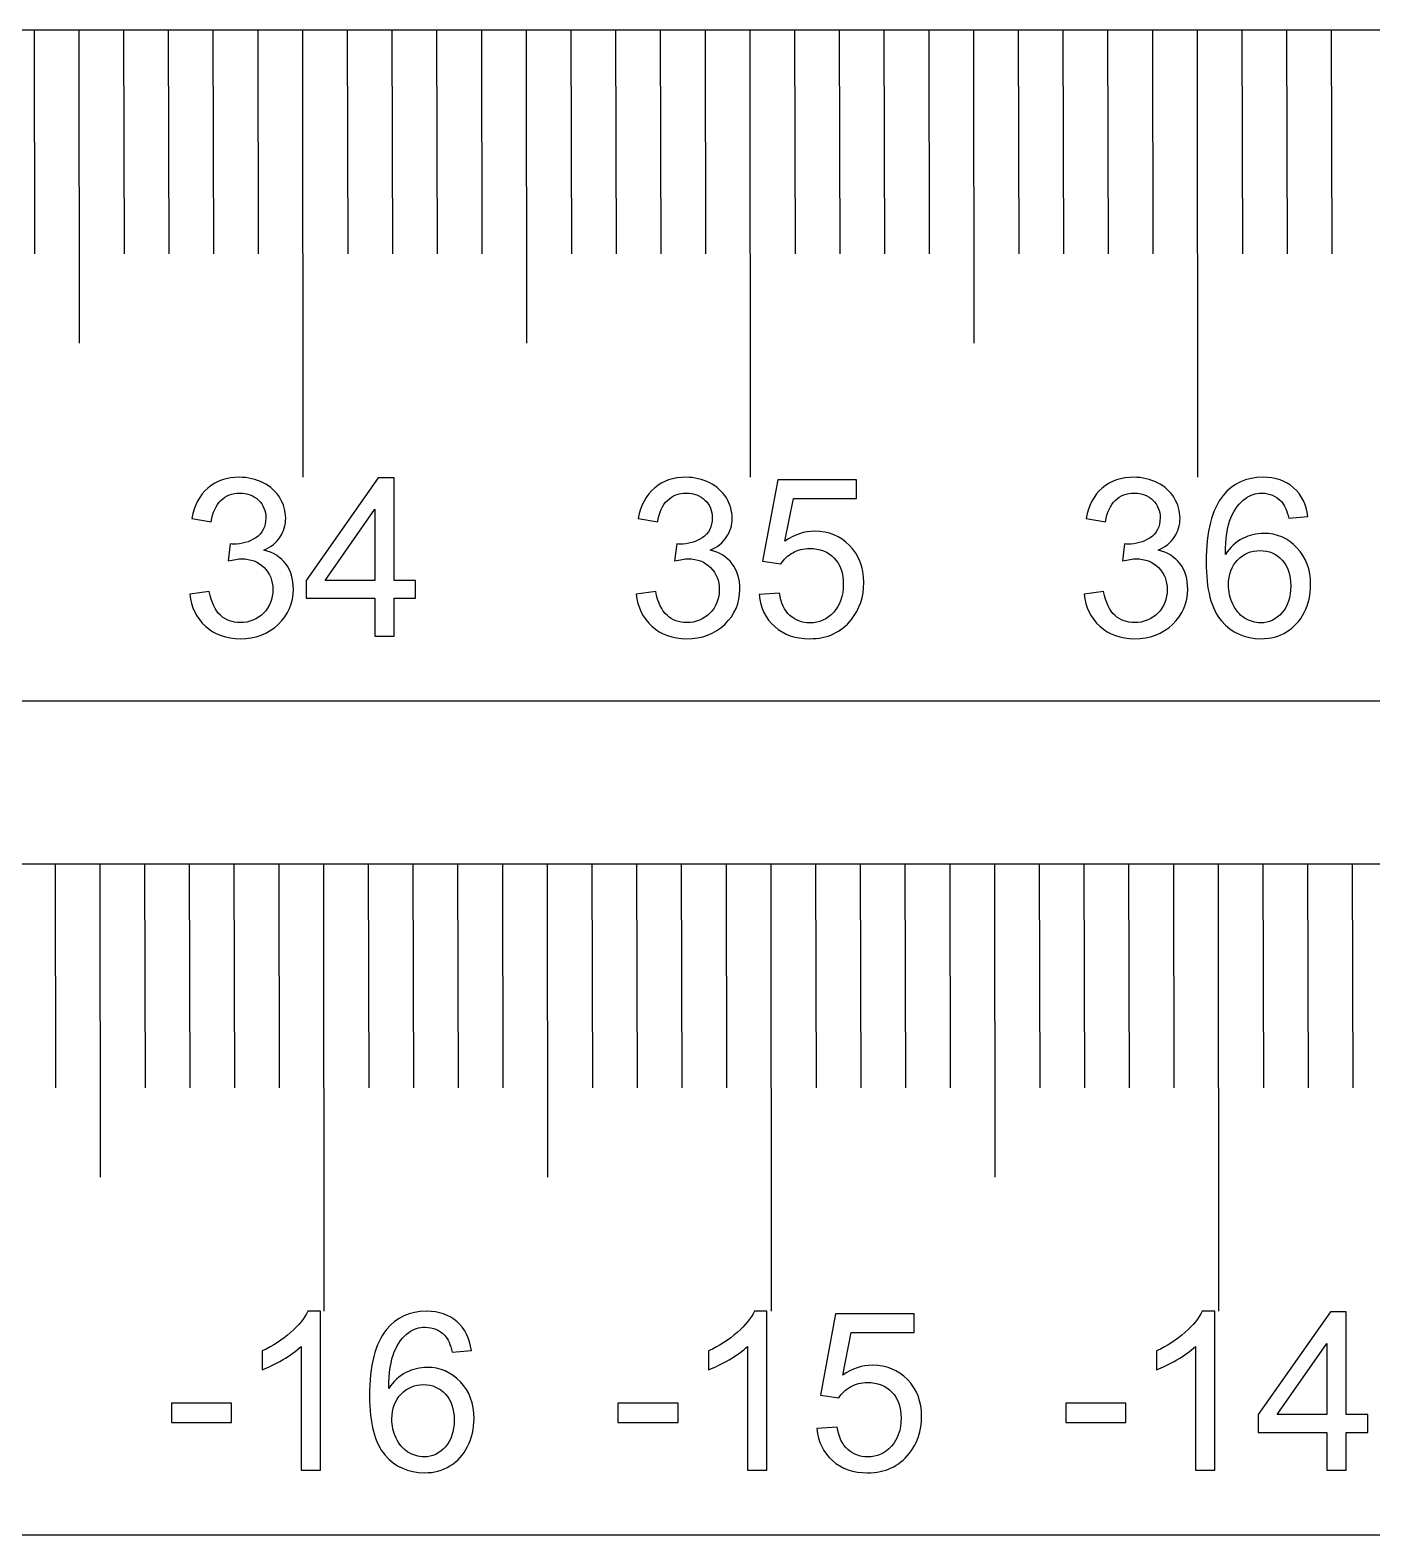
# Model space of a CAD drawing. Header units: millimetres. Extents: x -300 to 279, y -192 to 238.
# Drawn here: x 93.08 to 123.07, y -192.01 to -158.36 of the extents above; entities that cross this region are included whole.
import ezdxf

# ---------------------------------------------------------------- set-up
doc = ezdxf.new("R2010")
doc.units = ezdxf.units.MM
doc.layers.add('CAMADA_1', color=7, linetype='CONTINUOUS')

msp = doc.modelspace()

# ---------------------------------------------------------------- linework, layer by layer
at = {"layer": 'CAMADA_1', "color": 250}
for points, knots in [([(-240.8244, -158.3605), (-240.8244, -158.3605), (259.1756, -158.3605), (259.1756, -158.3605), (259.1756, -158.3605), (259.1756, -173.3605), (259.1756, -173.3605), (259.1756, -173.3605), (-240.8244, -173.3605), (-240.8244, -173.3605), (-240.8244, -173.3605), (-240.8244, -158.3605), (-240.8244, -158.3605)], [0, 0, 0, 0, 0.25, 0.25, 0.25, 0.5, 0.5, 0.5, 0.75, 0.75, 0.75, 1, 1, 1, 1]), ([(96.6493, -170.9732), (96.6493, -170.9732), (97.084, -170.9139), (97.084, -170.9139), (97.1342, -171.1609), (97.2181, -171.3387), (97.3375, -171.4473), (97.4568, -171.556), (97.6034, -171.6103), (97.777, -171.6103), (97.9828, -171.6103), (98.1565, -171.5395), (98.2965, -171.398), (98.4364, -171.2564), (98.5064, -171.081), (98.5064, -170.872), (98.5064, -170.6728), (98.4413, -170.5081), (98.3105, -170.3781), (98.1804, -170.2488), (98.0149, -170.1838), (97.8133, -170.1838), (97.731, -170.1838), (97.6289, -170.2003), (97.5062, -170.2324), (97.5062, -170.2324), (97.5548, -169.8521), (97.5548, -169.8521), (97.5836, -169.8554), (97.6075, -169.857), (97.6248, -169.857), (97.8108, -169.857), (97.9771, -169.8085), (98.1261, -169.7121), (98.2742, -169.6158), (98.3483, -169.4677), (98.3483, -169.2676), (98.3483, -169.1088), (98.294, -168.9771), (98.1862, -168.8725), (98.0783, -168.768), (97.9392, -168.7161), (97.7688, -168.7161), (97.5992, -168.7161), (97.4585, -168.7696), (97.3457, -168.8766), (97.2329, -168.9837), (97.1605, -169.1442), (97.1284, -169.3582), (97.1284, -169.3582), (96.6938, -169.2792), (96.6938, -169.2792), (96.7473, -168.9878), (96.8675, -168.7614), (97.056, -168.6009), (97.2436, -168.4404), (97.4782, -168.3605), (97.7581, -168.3605), (97.9507, -168.3605), (98.1285, -168.4017), (98.2907, -168.4848), (98.4537, -168.5671), (98.578, -168.6799), (98.6636, -168.8223), (98.75, -168.9655), (98.7928, -169.117), (98.7928, -169.2775), (98.7928, -169.4298), (98.7517, -169.5681), (98.6702, -169.6932), (98.5879, -169.8183), (98.466, -169.9179), (98.3055, -169.992), (98.5146, -170.0398), (98.6768, -170.1402), (98.7928, -170.2925), (98.9081, -170.4439), (98.9657, -170.6349), (98.9657, -170.8629), (98.9657, -171.1716), (98.8529, -171.4342), (98.6282, -171.649), (98.4026, -171.8639), (98.1178, -171.9709), (97.7738, -171.9709), (97.4634, -171.9709), (97.2058, -171.8779), (97.0008, -171.6926), (96.795, -171.5074), (96.6781, -171.2679), (96.6493, -170.9732)], [0, 0, 0, 0, 0.0333333, 0.0333333, 0.0333333, 0.0666667, 0.0666667, 0.0666667, 0.1, 0.1, 0.1, 0.1333333, 0.1333333, 0.1333333, 0.1666667, 0.1666667, 0.1666667, 0.2, 0.2, 0.2, 0.2333333, 0.2333333, 0.2333333, 0.2666667, 0.2666667, 0.2666667, 0.3, 0.3, 0.3, 0.3333333, 0.3333333, 0.3333333, 0.3666667, 0.3666667, 0.3666667, 0.4, 0.4, 0.4, 0.4333333, 0.4333333, 0.4333333, 0.4666667, 0.4666667, 0.4666667, 0.5, 0.5, 0.5, 0.5333333, 0.5333333, 0.5333333, 0.5666667, 0.5666667, 0.5666667, 0.6, 0.6, 0.6, 0.6333333, 0.6333333, 0.6333333, 0.6666667, 0.6666667, 0.6666667, 0.7, 0.7, 0.7, 0.7333333, 0.7333333, 0.7333333, 0.7666667, 0.7666667, 0.7666667, 0.8, 0.8, 0.8, 0.8333333, 0.8333333, 0.8333333, 0.8666667, 0.8666667, 0.8666667, 0.9, 0.9, 0.9, 0.9333333, 0.9333333, 0.9333333, 0.9666667, 0.9666667, 0.9666667, 1, 1, 1, 1]), ([(100.7841, -171.9116), (100.7841, -171.9116), (100.7841, -171.067), (100.7841, -171.067), (100.7841, -171.067), (99.2481, -171.067), (99.2481, -171.067), (99.2481, -171.067), (99.2481, -170.667), (99.2481, -170.667), (99.2481, -170.667), (100.8631, -168.3753), (100.8631, -168.3753), (100.8631, -168.3753), (101.2187, -168.3753), (101.2187, -168.3753), (101.2187, -168.3753), (101.2187, -170.667), (101.2187, -170.667), (101.2187, -170.667), (101.6978, -170.667), (101.6978, -170.667), (101.6978, -170.667), (101.6978, -171.067), (101.6978, -171.067), (101.6978, -171.067), (101.2187, -171.067), (101.2187, -171.067), (101.2187, -171.067), (101.2187, -171.9116), (101.2187, -171.9116), (101.2187, -171.9116), (100.7841, -171.9116), (100.7841, -171.9116)], [0, 0, 0, 0, 0.0909091, 0.0909091, 0.0909091, 0.1818182, 0.1818182, 0.1818182, 0.2727273, 0.2727273, 0.2727273, 0.3636364, 0.3636364, 0.3636364, 0.4545455, 0.4545455, 0.4545455, 0.5454545, 0.5454545, 0.5454545, 0.6363636, 0.6363636, 0.6363636, 0.7272727, 0.7272727, 0.7272727, 0.8181818, 0.8181818, 0.8181818, 0.9090909, 0.9090909, 0.9090909, 1, 1, 1, 1]), ([(106.6292, -170.9732), (106.6292, -170.9732), (107.0639, -170.9139), (107.0639, -170.9139), (107.1141, -171.1609), (107.198, -171.3387), (107.3174, -171.4473), (107.4367, -171.556), (107.5833, -171.6103), (107.7569, -171.6103), (107.9627, -171.6103), (108.1364, -171.5395), (108.2764, -171.398), (108.4163, -171.2564), (108.4863, -171.081), (108.4863, -170.872), (108.4863, -170.6728), (108.4212, -170.5081), (108.2904, -170.3781), (108.1603, -170.2488), (107.9948, -170.1838), (107.7932, -170.1838), (107.7109, -170.1838), (107.6088, -170.2003), (107.4861, -170.2324), (107.4861, -170.2324), (107.5347, -169.8521), (107.5347, -169.8521), (107.5635, -169.8554), (107.5874, -169.857), (107.6047, -169.857), (107.7907, -169.857), (107.957, -169.8085), (108.106, -169.7121), (108.2541, -169.6158), (108.3282, -169.4677), (108.3282, -169.2676), (108.3282, -169.1088), (108.2739, -168.9771), (108.1661, -168.8725), (108.0582, -168.768), (107.9191, -168.7161), (107.7487, -168.7161), (107.5791, -168.7161), (107.4384, -168.7696), (107.3256, -168.8766), (107.2128, -168.9837), (107.1404, -169.1442), (107.1083, -169.3582), (107.1083, -169.3582), (106.6737, -169.2792), (106.6737, -169.2792), (106.7272, -168.9878), (106.8474, -168.7614), (107.0359, -168.6009), (107.2235, -168.4404), (107.4581, -168.3605), (107.738, -168.3605), (107.9306, -168.3605), (108.1084, -168.4017), (108.2706, -168.4848), (108.4336, -168.5671), (108.5579, -168.6799), (108.6435, -168.8223), (108.7299, -168.9655), (108.7727, -169.117), (108.7727, -169.2775), (108.7727, -169.4298), (108.7316, -169.5681), (108.6501, -169.6932), (108.5678, -169.8183), (108.4459, -169.9179), (108.2854, -169.992), (108.4945, -170.0398), (108.6567, -170.1402), (108.7727, -170.2925), (108.888, -170.4439), (108.9456, -170.6349), (108.9456, -170.8629), (108.9456, -171.1716), (108.8328, -171.4342), (108.6081, -171.649), (108.3825, -171.8639), (108.0977, -171.9709), (107.7537, -171.9709), (107.4433, -171.9709), (107.1857, -171.8779), (106.9807, -171.6926), (106.7749, -171.5074), (106.658, -171.2679), (106.6292, -170.9732)], [0, 0, 0, 0, 0.0333333, 0.0333333, 0.0333333, 0.0666667, 0.0666667, 0.0666667, 0.1, 0.1, 0.1, 0.1333333, 0.1333333, 0.1333333, 0.1666667, 0.1666667, 0.1666667, 0.2, 0.2, 0.2, 0.2333333, 0.2333333, 0.2333333, 0.2666667, 0.2666667, 0.2666667, 0.3, 0.3, 0.3, 0.3333333, 0.3333333, 0.3333333, 0.3666667, 0.3666667, 0.3666667, 0.4, 0.4, 0.4, 0.4333333, 0.4333333, 0.4333333, 0.4666667, 0.4666667, 0.4666667, 0.5, 0.5, 0.5, 0.5333333, 0.5333333, 0.5333333, 0.5666667, 0.5666667, 0.5666667, 0.6, 0.6, 0.6, 0.6333333, 0.6333333, 0.6333333, 0.6666667, 0.6666667, 0.6666667, 0.7, 0.7, 0.7, 0.7333333, 0.7333333, 0.7333333, 0.7666667, 0.7666667, 0.7666667, 0.8, 0.8, 0.8, 0.8333333, 0.8333333, 0.8333333, 0.8666667, 0.8666667, 0.8666667, 0.9, 0.9, 0.9, 0.9333333, 0.9333333, 0.9333333, 0.9666667, 0.9666667, 0.9666667, 1, 1, 1, 1]), ([(109.3761, -170.9831), (109.3761, -170.9831), (109.8305, -170.9485), (109.8305, -170.9485), (109.8643, -171.1699), (109.9425, -171.3362), (110.0643, -171.4482), (110.1861, -171.5593), (110.3351, -171.6153), (110.5104, -171.6153), (110.722, -171.6153), (110.899, -171.5362), (111.043, -171.379), (111.1862, -171.221), (111.2579, -171.0119), (111.2579, -170.7518), (111.2579, -170.504), (111.1895, -170.3089), (111.0521, -170.1657), (110.9146, -170.0225), (110.7327, -169.9509), (110.5063, -169.9509), (110.3656, -169.9509), (110.2396, -169.983), (110.1277, -170.0472), (110.0165, -170.1114), (109.9293, -170.1945), (109.8651, -170.2966), (109.8651, -170.2966), (109.4552, -170.2373), (109.4552, -170.2373), (109.4552, -170.2373), (109.7959, -168.4198), (109.7959, -168.4198), (109.7959, -168.4198), (111.5492, -168.4198), (111.5492, -168.4198), (111.5492, -168.4198), (111.5492, -168.8347), (111.5492, -168.8347), (111.5492, -168.8347), (110.1425, -168.8347), (110.1425, -168.8347), (110.1425, -168.8347), (109.954, -169.7887), (109.954, -169.7887), (110.1655, -169.6397), (110.3878, -169.5656), (110.6199, -169.5656), (110.9278, -169.5656), (111.1879, -169.6726), (111.3994, -169.8867), (111.611, -170.1007), (111.7172, -170.3756), (111.7172, -170.7114), (111.7172, -171.0317), (111.6242, -171.3082), (111.4381, -171.5412), (111.2118, -171.8276), (110.9023, -171.9709), (110.5104, -171.9709), (110.1894, -171.9709), (109.9276, -171.8803), (109.7243, -171.7001), (109.521, -171.5198), (109.4049, -171.2811), (109.3761, -170.9831)], [0, 0, 0, 0, 0.0454545, 0.0454545, 0.0454545, 0.0909091, 0.0909091, 0.0909091, 0.1363636, 0.1363636, 0.1363636, 0.1818182, 0.1818182, 0.1818182, 0.2272727, 0.2272727, 0.2272727, 0.2727273, 0.2727273, 0.2727273, 0.3181818, 0.3181818, 0.3181818, 0.3636364, 0.3636364, 0.3636364, 0.4090909, 0.4090909, 0.4090909, 0.4545455, 0.4545455, 0.4545455, 0.5, 0.5, 0.5, 0.5454545, 0.5454545, 0.5454545, 0.5909091, 0.5909091, 0.5909091, 0.6363636, 0.6363636, 0.6363636, 0.6818182, 0.6818182, 0.6818182, 0.7272727, 0.7272727, 0.7272727, 0.7727273, 0.7727273, 0.7727273, 0.8181818, 0.8181818, 0.8181818, 0.8636364, 0.8636364, 0.8636364, 0.9090909, 0.9090909, 0.9090909, 0.9545455, 0.9545455, 0.9545455, 1, 1, 1, 1]), ([(116.6414, -170.9732), (116.6414, -170.9732), (117.0761, -170.9139), (117.0761, -170.9139), (117.1263, -171.1609), (117.2102, -171.3387), (117.3296, -171.4473), (117.4489, -171.556), (117.5955, -171.6103), (117.7691, -171.6103), (117.9749, -171.6103), (118.1486, -171.5395), (118.2886, -171.398), (118.4285, -171.2564), (118.4985, -171.081), (118.4985, -170.872), (118.4985, -170.6728), (118.4334, -170.5081), (118.3026, -170.3781), (118.1725, -170.2488), (118.007, -170.1838), (117.8054, -170.1838), (117.7231, -170.1838), (117.621, -170.2003), (117.4983, -170.2324), (117.4983, -170.2324), (117.5469, -169.8521), (117.5469, -169.8521), (117.5757, -169.8554), (117.5996, -169.857), (117.6169, -169.857), (117.8029, -169.857), (117.9692, -169.8085), (118.1182, -169.7121), (118.2663, -169.6158), (118.3404, -169.4677), (118.3404, -169.2676), (118.3404, -169.1088), (118.2861, -168.9771), (118.1783, -168.8725), (118.0704, -168.768), (117.9313, -168.7161), (117.7609, -168.7161), (117.5913, -168.7161), (117.4506, -168.7696), (117.3378, -168.8766), (117.225, -168.9837), (117.1526, -169.1442), (117.1205, -169.3582), (117.1205, -169.3582), (116.6859, -169.2792), (116.6859, -169.2792), (116.7394, -168.9878), (116.8596, -168.7614), (117.0481, -168.6009), (117.2357, -168.4404), (117.4703, -168.3605), (117.7502, -168.3605), (117.9428, -168.3605), (118.1206, -168.4017), (118.2828, -168.4848), (118.4458, -168.5671), (118.5701, -168.6799), (118.6557, -168.8223), (118.7421, -168.9655), (118.7849, -169.117), (118.7849, -169.2775), (118.7849, -169.4298), (118.7438, -169.5681), (118.6623, -169.6932), (118.58, -169.8183), (118.4581, -169.9179), (118.2976, -169.992), (118.5067, -170.0398), (118.6689, -170.1402), (118.7849, -170.2925), (118.9002, -170.4439), (118.9578, -170.6349), (118.9578, -170.8629), (118.9578, -171.1716), (118.845, -171.4342), (118.6203, -171.649), (118.3947, -171.8639), (118.1099, -171.9709), (117.7659, -171.9709), (117.4555, -171.9709), (117.1979, -171.8779), (116.9929, -171.6926), (116.7871, -171.5074), (116.6702, -171.2679), (116.6414, -170.9732)], [0, 0, 0, 0, 0.0333333, 0.0333333, 0.0333333, 0.0666667, 0.0666667, 0.0666667, 0.1, 0.1, 0.1, 0.1333333, 0.1333333, 0.1333333, 0.1666667, 0.1666667, 0.1666667, 0.2, 0.2, 0.2, 0.2333333, 0.2333333, 0.2333333, 0.2666667, 0.2666667, 0.2666667, 0.3, 0.3, 0.3, 0.3333333, 0.3333333, 0.3333333, 0.3666667, 0.3666667, 0.3666667, 0.4, 0.4, 0.4, 0.4333333, 0.4333333, 0.4333333, 0.4666667, 0.4666667, 0.4666667, 0.5, 0.5, 0.5, 0.5333333, 0.5333333, 0.5333333, 0.5666667, 0.5666667, 0.5666667, 0.6, 0.6, 0.6, 0.6333333, 0.6333333, 0.6333333, 0.6666667, 0.6666667, 0.6666667, 0.7, 0.7, 0.7, 0.7333333, 0.7333333, 0.7333333, 0.7666667, 0.7666667, 0.7666667, 0.8, 0.8, 0.8, 0.8333333, 0.8333333, 0.8333333, 0.8666667, 0.8666667, 0.8666667, 0.9, 0.9, 0.9, 0.9333333, 0.9333333, 0.9333333, 0.9666667, 0.9666667, 0.9666667, 1, 1, 1, 1]), ([(121.6454, -169.2397), (121.6454, -169.2397), (121.2157, -169.2742), (121.2157, -169.2742), (121.177, -169.1038), (121.1219, -168.9795), (121.0503, -168.9022), (120.9326, -168.7779), (120.7869, -168.7161), (120.614, -168.7161), (120.4749, -168.7161), (120.3514, -168.7548), (120.2452, -168.8322), (120.1086, -168.9318), (120.0016, -169.0767), (119.9217, -169.2676), (119.8427, -169.4594), (119.8016, -169.7319), (119.7983, -170.085), (119.9028, -169.9262), (120.0312, -169.8076), (120.1827, -169.7311), (120.3341, -169.6537), (120.4922, -169.615), (120.6585, -169.615), (120.9482, -169.615), (121.1951, -169.722), (121.3993, -169.9352), (121.6026, -170.1484), (121.7047, -170.4233), (121.7047, -170.7617), (121.7047, -170.9839), (121.6569, -171.1897), (121.5614, -171.3807), (121.4651, -171.5716), (121.3343, -171.7173), (121.1663, -171.8186), (120.9992, -171.9198), (120.8091, -171.9709), (120.5967, -171.9709), (120.2354, -171.9709), (119.9398, -171.8375), (119.711, -171.5716), (119.483, -171.3058), (119.3686, -170.867), (119.3686, -170.2562), (119.3686, -169.573), (119.4953, -169.0758), (119.7481, -168.7655), (119.9687, -168.4955), (120.2658, -168.3605), (120.6403, -168.3605), (120.9186, -168.3605), (121.1474, -168.4387), (121.3252, -168.5943), (121.503, -168.7499), (121.61, -168.9647), (121.6454, -169.2397)], [0, 0, 0, 0, 0.0526316, 0.0526316, 0.0526316, 0.1052632, 0.1052632, 0.1052632, 0.1578947, 0.1578947, 0.1578947, 0.2105263, 0.2105263, 0.2105263, 0.2631579, 0.2631579, 0.2631579, 0.3157895, 0.3157895, 0.3157895, 0.3684211, 0.3684211, 0.3684211, 0.4210526, 0.4210526, 0.4210526, 0.4736842, 0.4736842, 0.4736842, 0.5263158, 0.5263158, 0.5263158, 0.5789474, 0.5789474, 0.5789474, 0.6315789, 0.6315789, 0.6315789, 0.6842105, 0.6842105, 0.6842105, 0.7368421, 0.7368421, 0.7368421, 0.7894737, 0.7894737, 0.7894737, 0.8421053, 0.8421053, 0.8421053, 0.8947368, 0.8947368, 0.8947368, 0.9473684, 0.9473684, 0.9473684, 1, 1, 1, 1]), ([(100.7841, -170.667), (100.7841, -170.667), (100.7841, -169.0767), (100.7841, -169.0767), (100.7841, -169.0767), (99.6753, -170.667), (99.6753, -170.667), (99.6753, -170.667), (100.7841, -170.667), (100.7841, -170.667)], [0, 0, 0, 0, 0.3333333, 0.3333333, 0.3333333, 0.6666667, 0.6666667, 0.6666667, 1, 1, 1, 1]), ([(119.8674, -170.7658), (119.8674, -170.9156), (119.8995, -171.0588), (119.9629, -171.1955), (120.0263, -171.3321), (120.1152, -171.4358), (120.2279, -171.5074), (120.3415, -171.579), (120.4617, -171.6153), (120.5893, -171.6153), (120.7745, -171.6153), (120.9326, -171.5412), (121.0634, -171.393), (121.1943, -171.2448), (121.2602, -171.044), (121.2602, -170.7896), (121.2602, -170.5452), (121.1951, -170.3526), (121.0659, -170.2118), (120.9367, -170.071), (120.772, -170.0002), (120.572, -170.0002), (120.3761, -170.0002), (120.209, -170.071), (120.0724, -170.2118), (119.9357, -170.3526), (119.8674, -170.5369), (119.8674, -170.7658)], [0, 0, 0, 0, 0.1111111, 0.1111111, 0.1111111, 0.2222222, 0.2222222, 0.2222222, 0.3333333, 0.3333333, 0.3333333, 0.4444444, 0.4444444, 0.4444444, 0.5555556, 0.5555556, 0.5555556, 0.6666667, 0.6666667, 0.6666667, 0.7777778, 0.7777778, 0.7777778, 0.8888889, 0.8888889, 0.8888889, 1, 1, 1, 1]), ([(-240.3555, -177.0107), (-240.3555, -177.0107), (259.6445, -177.0107), (259.6445, -177.0107), (259.6445, -177.0107), (259.6445, -192.0107), (259.6445, -192.0107), (259.6445, -192.0107), (-240.3555, -192.0107), (-240.3555, -192.0107), (-240.3555, -192.0107), (-240.3555, -177.0107), (-240.3555, -177.0107)], [0, 0, 0, 0, 0.25, 0.25, 0.25, 0.5, 0.5, 0.5, 0.75, 0.75, 0.75, 1, 1, 1, 1]), ([(99.5704, -190.5618), (99.5704, -190.5618), (99.1357, -190.5618), (99.1357, -190.5618), (99.1357, -190.5618), (99.1357, -187.7944), (99.1357, -187.7944), (99.0312, -187.8948), (98.8937, -187.9944), (98.7242, -188.094), (98.5546, -188.1936), (98.4015, -188.2685), (98.2665, -188.3179), (98.2665, -188.3179), (98.2665, -187.8981), (98.2665, -187.8981), (98.5093, -187.7845), (98.7217, -187.6462), (98.9036, -187.4832), (99.0855, -187.3211), (99.2148, -187.1638), (99.2905, -187.0107), (99.2905, -187.0107), (99.5704, -187.0107), (99.5704, -187.0107), (99.5704, -187.0107), (99.5704, -190.5618), (99.5704, -190.5618)], [0, 0, 0, 0, 0.1111111, 0.1111111, 0.1111111, 0.2222222, 0.2222222, 0.2222222, 0.3333333, 0.3333333, 0.3333333, 0.4444444, 0.4444444, 0.4444444, 0.5555556, 0.5555556, 0.5555556, 0.6666667, 0.6666667, 0.6666667, 0.7777778, 0.7777778, 0.7777778, 0.8888889, 0.8888889, 0.8888889, 1, 1, 1, 1]), ([(102.9445, -187.8899), (102.9445, -187.8899), (102.5148, -187.9244), (102.5148, -187.9244), (102.4761, -187.754), (102.421, -187.6297), (102.3494, -187.5524), (102.2317, -187.4281), (102.086, -187.3663), (101.9131, -187.3663), (101.774, -187.3663), (101.6505, -187.405), (101.5443, -187.4824), (101.4077, -187.582), (101.3007, -187.7269), (101.2208, -187.9178), (101.1418, -188.1096), (101.1007, -188.3821), (101.0974, -188.7352), (101.2019, -188.5764), (101.3303, -188.4578), (101.4818, -188.3813), (101.6332, -188.3039), (101.7913, -188.2652), (101.9576, -188.2652), (102.2473, -188.2652), (102.4942, -188.3722), (102.6984, -188.5854), (102.9017, -188.7986), (103.0038, -189.0735), (103.0038, -189.4119), (103.0038, -189.6341), (102.956, -189.8399), (102.8605, -190.0309), (102.7642, -190.2218), (102.6334, -190.3675), (102.4654, -190.4688), (102.2983, -190.57), (102.1082, -190.6211), (101.8958, -190.6211), (101.5345, -190.6211), (101.2389, -190.4877), (101.0101, -190.2218), (100.7821, -189.956), (100.6677, -189.5172), (100.6677, -188.9064), (100.6677, -188.2232), (100.7944, -187.726), (101.0472, -187.4157), (101.2678, -187.1457), (101.5649, -187.0107), (101.9394, -187.0107), (102.2177, -187.0107), (102.4465, -187.0889), (102.6243, -187.2445), (102.8021, -187.4001), (102.9091, -187.6149), (102.9445, -187.8899)], [0, 0, 0, 0, 0.0526316, 0.0526316, 0.0526316, 0.1052632, 0.1052632, 0.1052632, 0.1578947, 0.1578947, 0.1578947, 0.2105263, 0.2105263, 0.2105263, 0.2631579, 0.2631579, 0.2631579, 0.3157895, 0.3157895, 0.3157895, 0.3684211, 0.3684211, 0.3684211, 0.4210526, 0.4210526, 0.4210526, 0.4736842, 0.4736842, 0.4736842, 0.5263158, 0.5263158, 0.5263158, 0.5789474, 0.5789474, 0.5789474, 0.6315789, 0.6315789, 0.6315789, 0.6842105, 0.6842105, 0.6842105, 0.7368421, 0.7368421, 0.7368421, 0.7894737, 0.7894737, 0.7894737, 0.8421053, 0.8421053, 0.8421053, 0.8947368, 0.8947368, 0.8947368, 0.9473684, 0.9473684, 0.9473684, 1, 1, 1, 1]), ([(109.5503, -190.5618), (109.5503, -190.5618), (109.1156, -190.5618), (109.1156, -190.5618), (109.1156, -190.5618), (109.1156, -187.7944), (109.1156, -187.7944), (109.0111, -187.8948), (108.8736, -187.9944), (108.7041, -188.094), (108.5345, -188.1936), (108.3814, -188.2685), (108.2464, -188.3179), (108.2464, -188.3179), (108.2464, -187.8981), (108.2464, -187.8981), (108.4892, -187.7845), (108.7016, -187.6462), (108.8835, -187.4832), (109.0654, -187.3211), (109.1947, -187.1638), (109.2704, -187.0107), (109.2704, -187.0107), (109.5503, -187.0107), (109.5503, -187.0107), (109.5503, -187.0107), (109.5503, -190.5618), (109.5503, -190.5618)], [0, 0, 0, 0, 0.1111111, 0.1111111, 0.1111111, 0.2222222, 0.2222222, 0.2222222, 0.3333333, 0.3333333, 0.3333333, 0.4444444, 0.4444444, 0.4444444, 0.5555556, 0.5555556, 0.5555556, 0.6666667, 0.6666667, 0.6666667, 0.7777778, 0.7777778, 0.7777778, 0.8888889, 0.8888889, 0.8888889, 1, 1, 1, 1]), ([(110.6673, -189.6333), (110.6673, -189.6333), (111.1217, -189.5987), (111.1217, -189.5987), (111.1555, -189.8201), (111.2337, -189.9864), (111.3555, -190.0984), (111.4773, -190.2095), (111.6263, -190.2655), (111.8016, -190.2655), (112.0132, -190.2655), (112.1902, -190.1864), (112.3342, -190.0292), (112.4774, -189.8712), (112.5491, -189.6621), (112.5491, -189.402), (112.5491, -189.1542), (112.4807, -188.9591), (112.3433, -188.8159), (112.2058, -188.6727), (112.0239, -188.6011), (111.7975, -188.6011), (111.6568, -188.6011), (111.5308, -188.6332), (111.4189, -188.6974), (111.3077, -188.7616), (111.2205, -188.8447), (111.1563, -188.9468), (111.1563, -188.9468), (110.7464, -188.8875), (110.7464, -188.8875), (110.7464, -188.8875), (111.0871, -187.07), (111.0871, -187.07), (111.0871, -187.07), (112.8404, -187.07), (112.8404, -187.07), (112.8404, -187.07), (112.8404, -187.4849), (112.8404, -187.4849), (112.8404, -187.4849), (111.4337, -187.4849), (111.4337, -187.4849), (111.4337, -187.4849), (111.2452, -188.4389), (111.2452, -188.4389), (111.4567, -188.2899), (111.679, -188.2158), (111.9111, -188.2158), (112.219, -188.2158), (112.4791, -188.3228), (112.6906, -188.5369), (112.9022, -188.7509), (113.0084, -189.0258), (113.0084, -189.3616), (113.0084, -189.6819), (112.9154, -189.9584), (112.7293, -190.1914), (112.503, -190.4778), (112.1935, -190.6211), (111.8016, -190.6211), (111.4806, -190.6211), (111.2188, -190.5305), (111.0155, -190.3503), (110.8122, -190.17), (110.6961, -189.9313), (110.6673, -189.6333)], [0, 0, 0, 0, 0.0454545, 0.0454545, 0.0454545, 0.0909091, 0.0909091, 0.0909091, 0.1363636, 0.1363636, 0.1363636, 0.1818182, 0.1818182, 0.1818182, 0.2272727, 0.2272727, 0.2272727, 0.2727273, 0.2727273, 0.2727273, 0.3181818, 0.3181818, 0.3181818, 0.3636364, 0.3636364, 0.3636364, 0.4090909, 0.4090909, 0.4090909, 0.4545455, 0.4545455, 0.4545455, 0.5, 0.5, 0.5, 0.5454545, 0.5454545, 0.5454545, 0.5909091, 0.5909091, 0.5909091, 0.6363636, 0.6363636, 0.6363636, 0.6818182, 0.6818182, 0.6818182, 0.7272727, 0.7272727, 0.7272727, 0.7727273, 0.7727273, 0.7727273, 0.8181818, 0.8181818, 0.8181818, 0.8636364, 0.8636364, 0.8636364, 0.9090909, 0.9090909, 0.9090909, 0.9545455, 0.9545455, 0.9545455, 1, 1, 1, 1]), ([(119.5625, -190.5618), (119.5625, -190.5618), (119.1278, -190.5618), (119.1278, -190.5618), (119.1278, -190.5618), (119.1278, -187.7944), (119.1278, -187.7944), (119.0233, -187.8948), (118.8858, -187.9944), (118.7163, -188.094), (118.5467, -188.1936), (118.3936, -188.2685), (118.2586, -188.3179), (118.2586, -188.3179), (118.2586, -187.8981), (118.2586, -187.8981), (118.5014, -187.7845), (118.7138, -187.6462), (118.8957, -187.4832), (119.0776, -187.3211), (119.2069, -187.1638), (119.2826, -187.0107), (119.2826, -187.0107), (119.5625, -187.0107), (119.5625, -187.0107), (119.5625, -187.0107), (119.5625, -190.5618), (119.5625, -190.5618)], [0, 0, 0, 0, 0.1111111, 0.1111111, 0.1111111, 0.2222222, 0.2222222, 0.2222222, 0.3333333, 0.3333333, 0.3333333, 0.4444444, 0.4444444, 0.4444444, 0.5555556, 0.5555556, 0.5555556, 0.6666667, 0.6666667, 0.6666667, 0.7777778, 0.7777778, 0.7777778, 0.8888889, 0.8888889, 0.8888889, 1, 1, 1, 1]), ([(122.0674, -190.5618), (122.0674, -190.5618), (122.0674, -189.7172), (122.0674, -189.7172), (122.0674, -189.7172), (120.5314, -189.7172), (120.5314, -189.7172), (120.5314, -189.7172), (120.5314, -189.3172), (120.5314, -189.3172), (120.5314, -189.3172), (122.1464, -187.0255), (122.1464, -187.0255), (122.1464, -187.0255), (122.502, -187.0255), (122.502, -187.0255), (122.502, -187.0255), (122.502, -189.3172), (122.502, -189.3172), (122.502, -189.3172), (122.9811, -189.3172), (122.9811, -189.3172), (122.9811, -189.3172), (122.9811, -189.7172), (122.9811, -189.7172), (122.9811, -189.7172), (122.502, -189.7172), (122.502, -189.7172), (122.502, -189.7172), (122.502, -190.5618), (122.502, -190.5618), (122.502, -190.5618), (122.0674, -190.5618), (122.0674, -190.5618)], [0, 0, 0, 0, 0.0909091, 0.0909091, 0.0909091, 0.1818182, 0.1818182, 0.1818182, 0.2727273, 0.2727273, 0.2727273, 0.3636364, 0.3636364, 0.3636364, 0.4545455, 0.4545455, 0.4545455, 0.5454545, 0.5454545, 0.5454545, 0.6363636, 0.6363636, 0.6363636, 0.7272727, 0.7272727, 0.7272727, 0.8181818, 0.8181818, 0.8181818, 0.9090909, 0.9090909, 0.9090909, 1, 1, 1, 1]), ([(122.0674, -189.3172), (122.0674, -189.3172), (122.0674, -187.7269), (122.0674, -187.7269), (122.0674, -187.7269), (120.9586, -189.3172), (120.9586, -189.3172), (120.9586, -189.3172), (122.0674, -189.3172), (122.0674, -189.3172)], [0, 0, 0, 0, 0.3333333, 0.3333333, 0.3333333, 0.6666667, 0.6666667, 0.6666667, 1, 1, 1, 1]), ([(101.1665, -189.416), (101.1665, -189.5658), (101.1986, -189.709), (101.262, -189.8457), (101.3254, -189.9823), (101.4143, -190.086), (101.527, -190.1576), (101.6406, -190.2292), (101.7608, -190.2655), (101.8884, -190.2655), (102.0736, -190.2655), (102.2317, -190.1914), (102.3625, -190.0432), (102.4934, -189.895), (102.5593, -189.6942), (102.5593, -189.4398), (102.5593, -189.1954), (102.4942, -189.0028), (102.365, -188.862), (102.2358, -188.7212), (102.0711, -188.6504), (101.8711, -188.6504), (101.6752, -188.6504), (101.5081, -188.7212), (101.3715, -188.862), (101.2348, -189.0028), (101.1665, -189.1871), (101.1665, -189.416)], [0, 0, 0, 0, 0.1111111, 0.1111111, 0.1111111, 0.2222222, 0.2222222, 0.2222222, 0.3333333, 0.3333333, 0.3333333, 0.4444444, 0.4444444, 0.4444444, 0.5555556, 0.5555556, 0.5555556, 0.6666667, 0.6666667, 0.6666667, 0.7777778, 0.7777778, 0.7777778, 0.8888889, 0.8888889, 0.8888889, 1, 1, 1, 1]), ([(96.2415, -189.4999), (96.2415, -189.4999), (96.2415, -189.0653), (96.2415, -189.0653), (96.2415, -189.0653), (97.5849, -189.0653), (97.5849, -189.0653), (97.5849, -189.0653), (97.5849, -189.4999), (97.5849, -189.4999), (97.5849, -189.4999), (96.2415, -189.4999), (96.2415, -189.4999)], [0, 0, 0, 0, 0.25, 0.25, 0.25, 0.5, 0.5, 0.5, 0.75, 0.75, 0.75, 1, 1, 1, 1]), ([(106.2214, -189.4999), (106.2214, -189.4999), (106.2214, -189.0653), (106.2214, -189.0653), (106.2214, -189.0653), (107.5648, -189.0653), (107.5648, -189.0653), (107.5648, -189.0653), (107.5648, -189.4999), (107.5648, -189.4999), (107.5648, -189.4999), (106.2214, -189.4999), (106.2214, -189.4999)], [0, 0, 0, 0, 0.25, 0.25, 0.25, 0.5, 0.5, 0.5, 0.75, 0.75, 0.75, 1, 1, 1, 1]), ([(116.2336, -189.4999), (116.2336, -189.4999), (116.2336, -189.0653), (116.2336, -189.0653), (116.2336, -189.0653), (117.577, -189.0653), (117.577, -189.0653), (117.577, -189.0653), (117.577, -189.4999), (117.577, -189.4999), (117.577, -189.4999), (116.2336, -189.4999), (116.2336, -189.4999)], [0, 0, 0, 0, 0.25, 0.25, 0.25, 0.5, 0.5, 0.5, 0.75, 0.75, 0.75, 1, 1, 1, 1])]:
    msp.add_open_spline(points, degree=3, knots=knots, dxfattribs=at)
for points in [[(93.1677, -158.3605), (93.1677, -158.3605), (93.1795, -163.3605), (93.1795, -163.3605)], [(94.1677, -158.3605), (94.1677, -158.3605), (94.1795, -165.3605), (94.1795, -165.3605)], [(95.1677, -158.3605), (95.1677, -158.3605), (95.1795, -163.3605), (95.1795, -163.3605)], [(96.1676, -158.3605), (96.1676, -158.3605), (96.1794, -163.3605), (96.1794, -163.3605)], [(97.1676, -158.3605), (97.1676, -158.3605), (97.1794, -163.3605), (97.1794, -163.3605)], [(98.1676, -158.3605), (98.1676, -158.3605), (98.1794, -163.3605), (98.1794, -163.3605)], [(99.1676, -158.3605), (99.1676, -158.3605), (99.1794, -168.3605), (99.1794, -168.3605)], [(99.1676, -158.3605), (99.1676, -158.3605), (99.1794, -168.3605), (99.1794, -168.3605)], [(100.1676, -158.3605), (100.1676, -158.3605), (100.1794, -163.3605), (100.1794, -163.3605)], [(101.1675, -158.3605), (101.1675, -158.3605), (101.1793, -163.3605), (101.1793, -163.3605)], [(102.1675, -158.3605), (102.1675, -158.3605), (102.1793, -163.3605), (102.1793, -163.3605)], [(103.1675, -158.3605), (103.1675, -158.3605), (103.1793, -163.3605), (103.1793, -163.3605)], [(104.1675, -158.3605), (104.1675, -158.3605), (104.1793, -165.3605), (104.1793, -165.3605)], [(105.1674, -158.3605), (105.1674, -158.3605), (105.1792, -163.3605), (105.1792, -163.3605)], [(106.1674, -158.3605), (106.1674, -158.3605), (106.1792, -163.3605), (106.1792, -163.3605)], [(107.1674, -158.3605), (107.1674, -158.3605), (107.1792, -163.3605), (107.1792, -163.3605)], [(108.1674, -158.3605), (108.1674, -158.3605), (108.1792, -163.3605), (108.1792, -163.3605)], [(109.1673, -158.3605), (109.1673, -158.3605), (109.1791, -168.3605), (109.1791, -168.3605)], [(109.1673, -158.3605), (109.1673, -158.3605), (109.1791, -168.3605), (109.1791, -168.3605)], [(110.1673, -158.3605), (110.1673, -158.3605), (110.1791, -163.3605), (110.1791, -163.3605)], [(111.1673, -158.3605), (111.1673, -158.3605), (111.1791, -163.3605), (111.1791, -163.3605)], [(112.1673, -158.3605), (112.1673, -158.3605), (112.1791, -163.3605), (112.1791, -163.3605)], [(113.1672, -158.3605), (113.1672, -158.3605), (113.179, -163.3605), (113.179, -163.3605)], [(114.1672, -158.3605), (114.1672, -158.3605), (114.179, -165.3605), (114.179, -165.3605)], [(115.1672, -158.3605), (115.1672, -158.3605), (115.179, -163.3605), (115.179, -163.3605)], [(116.1672, -158.3605), (116.1672, -158.3605), (116.179, -163.3605), (116.179, -163.3605)], [(117.1672, -158.3605), (117.1672, -158.3605), (117.179, -163.3605), (117.179, -163.3605)], [(118.1671, -158.3605), (118.1671, -158.3605), (118.1789, -163.3605), (118.1789, -163.3605)], [(119.1671, -158.3605), (119.1671, -158.3605), (119.1789, -168.3605), (119.1789, -168.3605)], [(119.1671, -158.3605), (119.1671, -158.3605), (119.1789, -168.3605), (119.1789, -168.3605)], [(120.1671, -158.3605), (120.1671, -158.3605), (120.1789, -163.3605), (120.1789, -163.3605)], [(121.1671, -158.3605), (121.1671, -158.3605), (121.1789, -163.3605), (121.1789, -163.3605)], [(122.167, -158.3605), (122.167, -158.3605), (122.1788, -163.3605), (122.1788, -163.3605)], [(93.6366, -177.0107), (93.6366, -177.0107), (93.6484, -182.0107), (93.6484, -182.0107)], [(94.6366, -177.0107), (94.6366, -177.0107), (94.6484, -184.0107), (94.6484, -184.0107)], [(95.6366, -177.0107), (95.6366, -177.0107), (95.6484, -182.0107), (95.6484, -182.0107)], [(96.6365, -177.0107), (96.6365, -177.0107), (96.6483, -182.0107), (96.6483, -182.0107)], [(97.6365, -177.0107), (97.6365, -177.0107), (97.6483, -182.0107), (97.6483, -182.0107)], [(98.6365, -177.0107), (98.6365, -177.0107), (98.6483, -182.0107), (98.6483, -182.0107)], [(99.6365, -177.0107), (99.6365, -177.0107), (99.6483, -187.0107), (99.6483, -187.0107)], [(99.6365, -177.0107), (99.6365, -177.0107), (99.6483, -187.0107), (99.6483, -187.0107)], [(100.6365, -177.0107), (100.6365, -177.0107), (100.6483, -182.0107), (100.6483, -182.0107)], [(101.6364, -177.0107), (101.6364, -177.0107), (101.6482, -182.0107), (101.6482, -182.0107)], [(102.6364, -177.0107), (102.6364, -177.0107), (102.6482, -182.0107), (102.6482, -182.0107)], [(103.6364, -177.0107), (103.6364, -177.0107), (103.6482, -182.0107), (103.6482, -182.0107)], [(104.6364, -177.0107), (104.6364, -177.0107), (104.6482, -184.0107), (104.6482, -184.0107)], [(105.6363, -177.0107), (105.6363, -177.0107), (105.6481, -182.0107), (105.6481, -182.0107)], [(106.6363, -177.0107), (106.6363, -177.0107), (106.6481, -182.0107), (106.6481, -182.0107)], [(107.6363, -177.0107), (107.6363, -177.0107), (107.6481, -182.0107), (107.6481, -182.0107)], [(108.6363, -177.0107), (108.6363, -177.0107), (108.6481, -182.0107), (108.6481, -182.0107)], [(109.6362, -177.0107), (109.6362, -177.0107), (109.648, -187.0107), (109.648, -187.0107)], [(109.6362, -177.0107), (109.6362, -177.0107), (109.648, -187.0107), (109.648, -187.0107)], [(110.6362, -177.0107), (110.6362, -177.0107), (110.648, -182.0107), (110.648, -182.0107)], [(111.6362, -177.0107), (111.6362, -177.0107), (111.648, -182.0107), (111.648, -182.0107)], [(112.6362, -177.0107), (112.6362, -177.0107), (112.648, -182.0107), (112.648, -182.0107)], [(113.6361, -177.0107), (113.6361, -177.0107), (113.6479, -182.0107), (113.6479, -182.0107)], [(114.6361, -177.0107), (114.6361, -177.0107), (114.6479, -184.0107), (114.6479, -184.0107)], [(115.6361, -177.0107), (115.6361, -177.0107), (115.6479, -182.0107), (115.6479, -182.0107)], [(116.6361, -177.0107), (116.6361, -177.0107), (116.6479, -182.0107), (116.6479, -182.0107)], [(117.6361, -177.0107), (117.6361, -177.0107), (117.6479, -182.0107), (117.6479, -182.0107)], [(118.636, -177.0107), (118.636, -177.0107), (118.6478, -182.0107), (118.6478, -182.0107)], [(119.636, -177.0107), (119.636, -177.0107), (119.6478, -187.0107), (119.6478, -187.0107)], [(119.636, -177.0107), (119.636, -177.0107), (119.6478, -187.0107), (119.6478, -187.0107)], [(120.636, -177.0107), (120.636, -177.0107), (120.6478, -182.0107), (120.6478, -182.0107)], [(121.636, -177.0107), (121.636, -177.0107), (121.6478, -182.0107), (121.6478, -182.0107)], [(122.6359, -177.0107), (122.6359, -177.0107), (122.6477, -182.0107), (122.6477, -182.0107)]]:
    msp.add_open_spline(points, degree=3, dxfattribs=at)

doc.saveas('drawing.dxf')
